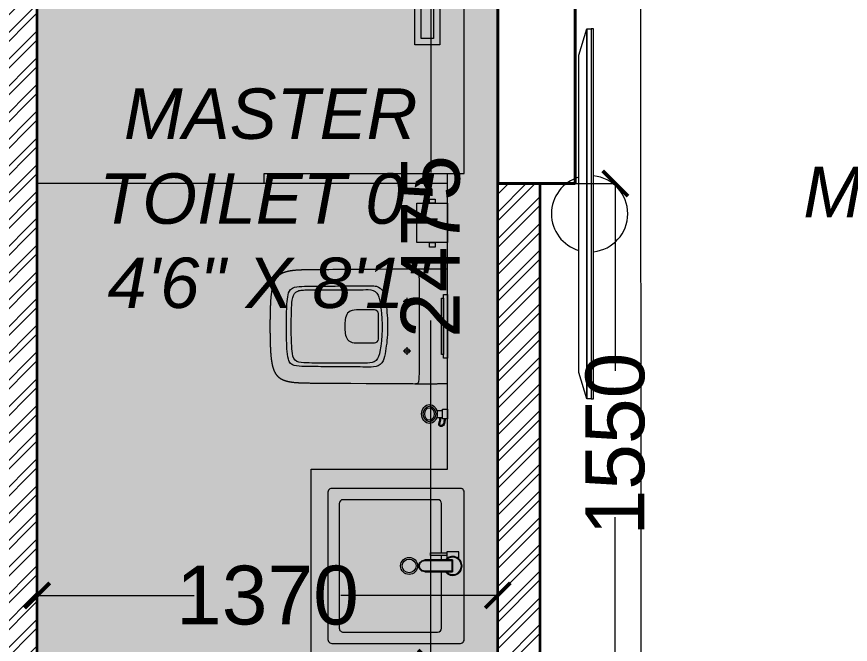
# Model space of a CAD drawing. Header units: millimetres. Extents: x 69529 to 85301, y 41669 to 59279.
# Drawn here: x 80278 to 82758, y 55638 to 57505 of the extents above; entities that cross this region are included whole.
import ezdxf

# ---------------------------------------------------------------- set-up
doc = ezdxf.new("R2010")
doc.units = ezdxf.units.MM
for name, color, linetype, lineweight in [('DA_COLUMN', 40, 'Continuous', 40), ('DA_TEXT IN SQ.FT', 193, 'Continuous', 9), ('DA_WALL', 7, 'Continuous', 35)]:
    doc.layers.add(name, color=color, linetype=linetype, lineweight=lineweight)
for name, color, linetype, lineweight, true_color in [('DA_DIMENSION', 7, 'Continuous', 5, 0x474747), ('DA_FURNITURE', 7, 'Continuous', 5, 0x666666), ('DA_FURNITURE HIDDEN', 7, 'Continuous', 5, 0x666666), ('DA_HATCH', 7, 'Continuous', 5, 0x545454)]:
    doc.layers.add(name, color=color, linetype=linetype, lineweight=lineweight, true_color=true_color)
doc.styles.add('MtXpl_Arial', font='ArialItalic.ttf')
doc.styles.get("Standard").update_dxf_attribs({"font": 'Arial.ttf'})
doc.dimstyles.get("Standard").update_dxf_attribs({"dimtxt": 0.18, "dimasz": 0.18, "dimexe": 0.18, "dimexo": 0.0625, "dimgap": 0.09, "dimtad": 0, "dimtih": 1, "dimtoh": 1, "dimdec": 4, "dimzin": 0, "dimdsep": 46, "dimtxsty": 'Standard', "dimcen": 0.09, "dimadec": 0, "dimazin": 0, "dimtfac": 1, "dimtdec": 4, "dimtofl": 0, "dimtmove": 0, "dimatfit": 3, "dimfxl": 1, "dimtolj": 1, "dimtzin": 0, "dimarcsym": 0})

# ---------------------------------------------------------------- blocks, each defined once
blk = doc.blocks.new('nftujfuk')
at = {"layer": 'DA_FURNITURE', "ltscale": 5, "elevation": 0}
for points in [[(3568.3786, 921.4537), (3568.3704, 921.4537), (3568.3704, 920.0761), (3568.3786, 920.0761)], [(3568.3786, 921.4537), (3568.3949, 921.4537), (3568.3949, 920.0761), (3568.3786, 920.0761)], [(3568.4245, 921.356), (3568.4245, 920.1738), (3568.3949, 920.0761), (3568.3949, 921.4537)]]:
    blk.add_lwpolyline(points, close=True, dxfattribs=at)
at = {"layer": 'DA_FURNITURE'}
for start, end in [(95.9312, 264.0688), (286.0862, 73.9138)]:
    blk.add_arc((3568.3851, 920.7649), 0.1421, start, end, dxfattribs=at)
blk = doc.blocks.new('wc2')
at = {"layer": 'DA_FURNITURE'}
for p, q in [((-0.5973, -0.2609), (-0.6148, -0.2609)), ((-0.5973, -0.2814), (-0.6148, -0.2814))]:
    blk.add_line(p, q, dxfattribs=at)
for points in [[(-0.5384, 0.2388), (-0.5384, 0.3562), (-0.6288, 0.3562), (-0.6288, 0.2388)], [(-0.5758, 0.3562), (-0.5758, 0.3678), (-0.5921, 0.3678), (-0.5921, 0.3562)], [(-0.5758, 0.2257), (-0.5758, 0.2388), (-0.5921, 0.2388), (-0.5921, 0.2257)], [(-0.6288, -0.1808), (-0.6288, 0.0535), (-0.6288, 0.1121), (-0.6288, 0.1414), (-0.6288, 0.1561), (-0.6288, 0.1597), (-0.6288, 0.16), (-0.6288, 0.16), (-0.6288, 0.1601), (-0.6288, 0.1601), (-0.6288, 0.1601), (-0.6288, 0.1601), (-0.6287, 0.1601), (-0.6287, 0.1601), (-0.6285, 0.1601), (-0.6281, 0.1601), (-0.6277, 0.1601), (-0.6273, 0.1601), (-0.6269, 0.1601), (-0.6265, 0.1601), (-0.6261, 0.1601), (-0.6257, 0.1601), (-0.6253, 0.1601), (-0.6248, 0.1601), (-0.6244, 0.1601), (-0.624, 0.1601), (-0.6236, 0.1601), (-0.6231, 0.1601), (-0.6227, 0.1601), (-0.6223, 0.1601), (-0.6218, 0.1601), (-0.6214, 0.16), (-0.6209, 0.16), (-0.6205, 0.16), (-0.62, 0.16), (-0.6196, 0.16), (-0.6191, 0.16), (-0.6186, 0.16), (-0.6182, 0.16), (-0.6177, 0.16), (-0.6172, 0.16), (-0.6168, 0.16), (-0.6163, 0.16), (-0.6158, 0.16), (-0.6148, 0.16), (-0.6138, 0.16), (-0.6128, 0.16), (-0.6118, 0.16), (-0.6108, 0.16), (-0.6098, 0.16), (-0.6088, 0.16), (-0.6077, 0.16), (-0.6067, 0.16), (-0.6056, 0.16), (-0.6046, 0.16), (-0.6035, 0.16), (-0.6024, 0.16), (-0.6013, 0.16), (-0.6003, 0.16), (-0.5992, 0.16), (-0.5981, 0.16), (-0.597, 0.16), (-0.5958, 0.16), (-0.5947, 0.16), (-0.5936, 0.16), (-0.5925, 0.16), (-0.5914, 0.16), (-0.5902, 0.16), (-0.588, 0.16), (-0.5857, 0.16), (-0.5811, 0.16), (-0.5788, 0.16), (-0.5766, 0.16), (-0.5743, 0.16), (-0.572, 0.16), (-0.5709, 0.16), (-0.5698, 0.16), (-0.5687, 0.16), (-0.5675, 0.16), (-0.5664, 0.16), (-0.5653, 0.16), (-0.5642, 0.16), (-0.5631, 0.16), (-0.562, 0.16), (-0.5609, 0.16), (-0.5599, 0.16), (-0.5588, 0.16), (-0.5577, 0.16), (-0.5567, 0.16), (-0.5556, 0.16), (-0.5546, 0.16), (-0.5535, 0.16), (-0.5525, 0.16), (-0.5515, 0.16), (-0.5505, 0.16), (-0.5495, 0.16), (-0.5485, 0.16), (-0.5475, 0.16), (-0.5471, 0.16), (-0.5466, 0.16), (-0.5461, 0.16), (-0.5456, 0.16), (-0.5452, 0.16), (-0.5447, 0.16), (-0.5442, 0.16), (-0.5438, 0.16), (-0.5433, 0.16), (-0.5428, 0.16), (-0.5424, 0.16), (-0.5419, 0.16), (-0.5415, 0.16), (-0.541, 0.16), (-0.5406, 0.16), (-0.5402, 0.16), (-0.5397, 0.1599), (-0.5393, 0.1599), (-0.5389, 0.1599), (-0.5385, 0.1599), (-0.538, 0.1599), (-0.5376, 0.1599), (-0.5372, 0.1599), (-0.5368, 0.1599), (-0.5364, 0.1599), (-0.536, 0.1599), (-0.5356, 0.1599), (-0.5352, 0.1599), (-0.5348, 0.1599), (-0.5344, 0.1599), (-0.5343, 0.1599), (-0.5343, 0.1599), (-0.5343, 0.1599), (-0.5343, 0.1599), (-0.5343, 0.1599), (-0.5343, 0.1599), (-0.5342, 0.1599), (-0.5342, 0.1599), (-0.534, 0.1599), (-0.5333, 0.1599), (-0.5304, 0.1599), (-0.5276, 0.1599), (-0.5219, 0.1598), (-0.519, 0.1598), (-0.5183, 0.1598), (-0.5179, 0.1598), (-0.5178, 0.1598), (-0.5177, 0.1598), (-0.5177, 0.1598), (-0.5177, 0.1598), (-0.5177, 0.1598), (-0.5176, 0.1598), (-0.5176, 0.1598), (-0.5174, 0.1598), (-0.5167, 0.1598), (-0.5052, 0.1597), (-0.4938, 0.1596), (-0.4824, 0.1595), (-0.4709, 0.1594), (-0.4595, 0.1594), (-0.4138, 0.1591), (-0.4023, 0.1591), (-0.3909, 0.159), (-0.3852, 0.1589), (-0.3794, 0.1589), (-0.368, 0.1588), (-0.3451, 0.1587), (-0.3222, 0.1585), (-0.2993, 0.1583), (-0.2878, 0.1583), (-0.2763, 0.1582), (-0.2649, 0.1581), (-0.2534, 0.1581), (-0.252, 0.1581), (-0.2516, 0.1581), (-0.2515, 0.1581), (-0.2514, 0.1581), (-0.2514, 0.1581), (-0.2513, 0.1581), (-0.2513, 0.1581), (-0.251, 0.158), (-0.2495, 0.158), (-0.2467, 0.158), (-0.241, 0.158), (-0.2353, 0.158), (-0.2296, 0.1579), (-0.2267, 0.1579), (-0.2239, 0.1579), (-0.221, 0.1579), (-0.2182, 0.1578), (-0.2153, 0.1578), (-0.2124, 0.1577), (-0.2096, 0.1577), (-0.2067, 0.1576), (-0.2039, 0.1576), (-0.201, 0.1575), (-0.1982, 0.1574), (-0.1968, 0.1573), (-0.1953, 0.1573), (-0.1939, 0.1572), (-0.1925, 0.1572), (-0.1911, 0.1571), (-0.1896, 0.157), (-0.1882, 0.157), (-0.1868, 0.1569), (-0.1854, 0.1568), (-0.185, 0.1568), (-0.185, 0.1568), (-0.185, 0.1568), (-0.185, 0.1568), (-0.1849, 0.1568), (-0.1849, 0.1568), (-0.1848, 0.1568), (-0.1845, 0.1568), (-0.1831, 0.1567), (-0.1817, 0.1566), (-0.1804, 0.1565), (-0.179, 0.1564), (-0.1777, 0.1563), (-0.1763, 0.1562), (-0.1749, 0.1561), (-0.1736, 0.156), (-0.1722, 0.1558), (-0.1708, 0.1557), (-0.1695, 0.1555), (-0.1681, 0.1554), (-0.1668, 0.1552), (-0.1661, 0.1551), (-0.1654, 0.155), (-0.1647, 0.1549), (-0.164, 0.1548), (-0.1634, 0.1547), (-0.1627, 0.1546), (-0.162, 0.1545), (-0.1613, 0.1544), (-0.1607, 0.1542), (-0.16, 0.1541), (-0.1593, 0.154), (-0.1586, 0.1539), (-0.158, 0.1538), (-0.1573, 0.1536), (-0.1566, 0.1535), (-0.156, 0.1533), (-0.1553, 0.1532), (-0.1546, 0.1531), (-0.154, 0.1529), (-0.1536, 0.1528), (-0.1535, 0.1528), (-0.1534, 0.1528), (-0.1534, 0.1528), (-0.1533, 0.1528), (-0.1527, 0.1526), (-0.1521, 0.1525), (-0.1515, 0.1523), (-0.1509, 0.1522), (-0.1503, 0.152), (-0.1497, 0.1519), (-0.1491, 0.1517), (-0.1486, 0.1515), (-0.148, 0.1513), (-0.1474, 0.1512), (-0.1468, 0.151), (-0.1462, 0.1508), (-0.1456, 0.1506), (-0.1451, 0.1504), (-0.1445, 0.1502), (-0.1439, 0.15), (-0.1433, 0.1498), (-0.1427, 0.1496), (-0.1422, 0.1494), (-0.1416, 0.1491), (-0.141, 0.1489), (-0.1405, 0.1487), (-0.1399, 0.1484), (-0.1393, 0.1482), (-0.1388, 0.1479), (-0.1382, 0.1477), (-0.1377, 0.1474), (-0.1371, 0.1471), (-0.1366, 0.1469), (-0.136, 0.1466), (-0.1355, 0.1463), (-0.135, 0.146), (-0.1344, 0.1457), (-0.1339, 0.1454), (-0.1334, 0.1451), (-0.1329, 0.1448), (-0.1323, 0.1444), (-0.1318, 0.1441), (-0.1313, 0.1438), (-0.1308, 0.1434), (-0.1303, 0.1431), (-0.1298, 0.1427), (-0.1293, 0.1424), (-0.1288, 0.142), (-0.1283, 0.1416), (-0.1279, 0.1412), (-0.1277, 0.1411), (-0.1277, 0.1411), (-0.1277, 0.1411), (-0.1277, 0.1411), (-0.1277, 0.1411), (-0.1277, 0.1411), (-0.1275, 0.141), (-0.127, 0.1406), (-0.1266, 0.1401), (-0.1261, 0.1397), (-0.1256, 0.1393), (-0.1252, 0.1388), (-0.1247, 0.1384), (-0.1242, 0.138), (-0.1238, 0.1375), (-0.1234, 0.137), (-0.1229, 0.1366), (-0.1225, 0.1361), (-0.1221, 0.1356), (-0.1217, 0.1352), (-0.1213, 0.1347), (-0.1209, 0.1342), (-0.1205, 0.1337), (-0.1201, 0.1332), (-0.1198, 0.1327), (-0.1194, 0.1322), (-0.1191, 0.1317), (-0.1187, 0.1312), (-0.1184, 0.1307), (-0.118, 0.1301), (-0.1177, 0.1296), (-0.1173, 0.1291), (-0.117, 0.1285), (-0.1167, 0.128), (-0.1164, 0.1275), (-0.1161, 0.1269), (-0.1158, 0.1264), (-0.1155, 0.1258), (-0.1152, 0.1253), (-0.1149, 0.1247), (-0.1146, 0.1241), (-0.1144, 0.1236), (-0.1141, 0.123), (-0.1138, 0.1224), (-0.1136, 0.1219), (-0.1133, 0.1213), (-0.1131, 0.1207), (-0.1128, 0.1201), (-0.1126, 0.1195), (-0.1124, 0.119), (-0.1121, 0.1184), (-0.1119, 0.1178), (-0.1117, 0.1172), (-0.1115, 0.1166), (-0.1113, 0.116), (-0.1111, 0.1154), (-0.1109, 0.1148), (-0.1107, 0.1142), (-0.1105, 0.1136), (-0.1103, 0.113), (-0.1101, 0.1124), (-0.1099, 0.1117), (-0.1098, 0.1111), (-0.1096, 0.1105), (-0.1094, 0.1099), (-0.1092, 0.1093), (-0.1091, 0.1087), (-0.1089, 0.1081), (-0.1088, 0.1074), (-0.1086, 0.1068), (-0.1085, 0.1062), (-0.1083, 0.1056), (-0.1082, 0.105), (-0.108, 0.1043), (-0.1079, 0.1037), (-0.1078, 0.1031), (-0.1076, 0.1025), (-0.1075, 0.1018), (-0.1073, 0.1006), (-0.107, 0.0993), (-0.1068, 0.0981), (-0.1066, 0.0968), (-0.1064, 0.0956), (-0.1062, 0.0944), (-0.106, 0.0931), (-0.1058, 0.0919), (-0.1056, 0.0907), (-0.1054, 0.0894), (-0.1053, 0.0888), (-0.1053, 0.0885), (-0.1053, 0.0884), (-0.1053, 0.0883), (-0.1053, 0.0883), (-0.1053, 0.0882), (-0.1051, 0.0868), (-0.1049, 0.0854), (-0.1047, 0.084), (-0.1045, 0.0827), (-0.1044, 0.0813), (-0.1042, 0.0799), (-0.1041, 0.0785), (-0.1039, 0.0771), (-0.1038, 0.0757), (-0.1037, 0.0743), (-0.1036, 0.0729), (-0.1034, 0.0715), (-0.1033, 0.0701), (-0.1032, 0.0687), (-0.1031, 0.0674), (-0.103, 0.066), (-0.1029, 0.0646), (-0.1028, 0.0632), (-0.1028, 0.0618), (-0.1027, 0.0604), (-0.1026, 0.059), (-0.1025, 0.0576), (-0.1025, 0.0562), (-0.1024, 0.0548), (-0.1023, 0.0534), (-0.1023, 0.052), (-0.1022, 0.0506), (-0.1021, 0.0478), (-0.102, 0.045), (-0.102, 0.0422), (-0.1019, 0.0394), (-0.1018, 0.0366), (-0.1017, 0.0338), (-0.1017, 0.031), (-0.1016, 0.0254), (-0.1015, 0.024), (-0.1015, 0.0234), (-0.1015, 0.0226), (-0.1014, 0.0198), (-0.1014, 0.0169), (-0.1013, 0.0141), (-0.1013, 0.0112), (-0.1012, 0.0084), (-0.1012, 0.0055), (-0.1012, 0.0026), (-0.1012, -0.0002), (-0.1011, -0.0031), (-0.1011, -0.0059), (-0.1011, -0.0088), (-0.1011, -0.0116), (-0.1011, -0.0145), (-0.1011, -0.0174), (-0.1012, -0.0202), (-0.1012, -0.0231), (-0.1012, -0.0259), (-0.1012, -0.0288), (-0.1013, -0.0317), (-0.1013, -0.0345), (-0.1014, -0.0374), (-0.1014, -0.0402), (-0.1015, -0.0431), (-0.1016, -0.0487), (-0.1017, -0.0543), (-0.1018, -0.057), (-0.1019, -0.0598), (-0.1019, -0.0626), (-0.102, -0.0654), (-0.1021, -0.0682), (-0.1022, -0.071), (-0.1023, -0.0724), (-0.1023, -0.0738), (-0.1024, -0.0752), (-0.1024, -0.0766), (-0.1025, -0.078), (-0.1026, -0.0794), (-0.1026, -0.0808), (-0.1027, -0.0822), (-0.1028, -0.0836), (-0.1029, -0.085), (-0.103, -0.0864), (-0.1031, -0.0878), (-0.1032, -0.0892), (-0.1033, -0.0906), (-0.1034, -0.092), (-0.1035, -0.0934), (-0.1036, -0.0948), (-0.1038, -0.0962), (-0.1039, -0.0976), (-0.104, -0.0989), (-0.1042, -0.1003), (-0.1043, -0.1017), (-0.1045, -0.1031), (-0.1046, -0.1045), (-0.1048, -0.1059), (-0.105, -0.1073), (-0.1051, -0.108), (-0.1051, -0.108), (-0.1051, -0.108), (-0.1051, -0.1081), (-0.1051, -0.1083), (-0.1052, -0.1086), (-0.1053, -0.1098), (-0.1055, -0.111), (-0.1057, -0.1123), (-0.1059, -0.1135), (-0.1061, -0.1148), (-0.1063, -0.116), (-0.1065, -0.1173), (-0.1067, -0.1185), (-0.1069, -0.1198), (-0.1071, -0.121), (-0.1074, -0.1223), (-0.1075, -0.1229), (-0.1076, -0.1235), (-0.1078, -0.1242), (-0.1079, -0.1248), (-0.108, -0.1254), (-0.1082, -0.126), (-0.1083, -0.1267), (-0.1085, -0.1273), (-0.1086, -0.1279), (-0.1088, -0.1285), (-0.1089, -0.1292), (-0.1091, -0.1298), (-0.1092, -0.1304), (-0.1094, -0.131), (-0.1096, -0.1316), (-0.1098, -0.1323), (-0.1099, -0.1329), (-0.1101, -0.1335), (-0.1103, -0.1341), (-0.1105, -0.1347), (-0.1107, -0.1353), (-0.1109, -0.1359), (-0.1111, -0.1365), (-0.1113, -0.1371), (-0.1115, -0.1377), (-0.1117, -0.1383), (-0.112, -0.1389), (-0.1122, -0.1395), (-0.1124, -0.1401), (-0.1126, -0.1407), (-0.1129, -0.1413), (-0.1131, -0.1419), (-0.1134, -0.1425), (-0.1136, -0.143), (-0.1139, -0.1436), (-0.1142, -0.1442), (-0.1144, -0.1448), (-0.1147, -0.1453), (-0.115, -0.1459), (-0.1153, -0.1464), (-0.1156, -0.147), (-0.1159, -0.1476), (-0.1162, -0.1481), (-0.1165, -0.1487), (-0.1168, -0.1492), (-0.1171, -0.1497), (-0.1174, -0.1503), (-0.1178, -0.1508), (-0.1181, -0.1513), (-0.1185, -0.1519), (-0.1188, -0.1524), (-0.1192, -0.1529), (-0.1195, -0.1534), (-0.1199, -0.1539), (-0.1203, -0.1544), (-0.1207, -0.1549), (-0.1211, -0.1554), (-0.1215, -0.1559), (-0.1219, -0.1564), (-0.1223, -0.1568), (-0.1227, -0.1573), (-0.1231, -0.1578), (-0.1235, -0.1582), (-0.124, -0.1587), (-0.1244, -0.1591), (-0.1249, -0.1596), (-0.1253, -0.16), (-0.1258, -0.1605), (-0.1263, -0.1609), (-0.1268, -0.1613), (-0.1268, -0.1614), (-0.1269, -0.1614), (-0.1269, -0.1614), (-0.1269, -0.1615), (-0.1271, -0.1616), (-0.1273, -0.1618), (-0.1278, -0.1622), (-0.1282, -0.1625), (-0.1287, -0.1629), (-0.1292, -0.1633), (-0.1297, -0.1636), (-0.1302, -0.164), (-0.1307, -0.1644), (-0.1312, -0.1647), (-0.1317, -0.165), (-0.1322, -0.1654), (-0.1327, -0.1657), (-0.1333, -0.166), (-0.1338, -0.1663), (-0.1343, -0.1666), (-0.1348, -0.1669), (-0.1354, -0.1672), (-0.1359, -0.1675), (-0.1364, -0.1678), (-0.137, -0.1681), (-0.1375, -0.1683), (-0.1381, -0.1686), (-0.1386, -0.1688), (-0.1392, -0.1691), (-0.1397, -0.1693), (-0.1403, -0.1696), (-0.1409, -0.1698), (-0.1414, -0.17), (-0.142, -0.1703), (-0.1425, -0.1705), (-0.1431, -0.1707), (-0.1437, -0.1709), (-0.1443, -0.1711), (-0.1448, -0.1713), (-0.1454, -0.1715), (-0.146, -0.1717), (-0.1466, -0.1719), (-0.1472, -0.1721), (-0.1477, -0.1723), (-0.1483, -0.1724), (-0.1489, -0.1726), (-0.1495, -0.1728), (-0.1501, -0.1729), (-0.1507, -0.1731), (-0.1513, -0.1732), (-0.1519, -0.1734), (-0.1521, -0.1735), (-0.1522, -0.1735), (-0.1523, -0.1735), (-0.1525, -0.1735), (-0.1531, -0.1737), (-0.1538, -0.1739), (-0.1545, -0.174), (-0.1551, -0.1742), (-0.1558, -0.1743), (-0.1565, -0.1744), (-0.1571, -0.1746), (-0.1578, -0.1747), (-0.1585, -0.1748), (-0.1591, -0.175), (-0.1598, -0.1751), (-0.1605, -0.1752), (-0.1612, -0.1753), (-0.1618, -0.1754), (-0.1625, -0.1756), (-0.1632, -0.1757), (-0.1638, -0.1758), (-0.1645, -0.1759), (-0.1652, -0.176), (-0.1659, -0.1761), (-0.1665, -0.1761), (-0.1672, -0.1762), (-0.1686, -0.1764), (-0.1699, -0.1766), (-0.1713, -0.1767), (-0.1727, -0.1769), (-0.174, -0.177), (-0.1754, -0.1771), (-0.1767, -0.1772), (-0.1781, -0.1773), (-0.1795, -0.1774), (-0.1808, -0.1775), (-0.1822, -0.1776), (-0.1835, -0.1777), (-0.1836, -0.1777), (-0.1836, -0.1777), (-0.1836, -0.1777), (-0.1836, -0.1777), (-0.1837, -0.1777), (-0.1837, -0.1777), (-0.1841, -0.1777), (-0.1848, -0.1778), (-0.1862, -0.1779), (-0.1877, -0.1779), (-0.1891, -0.178), (-0.1905, -0.1781), (-0.1919, -0.1781), (-0.1934, -0.1782), (-0.1948, -0.1783), (-0.1962, -0.1783), (-0.1976, -0.1784), (-0.1991, -0.1784), (-0.2005, -0.1785), (-0.2033, -0.1785), (-0.2062, -0.1786), (-0.209, -0.1787), (-0.2119, -0.1787), (-0.2148, -0.1788), (-0.2176, -0.1788), (-0.2205, -0.1789), (-0.2233, -0.1789), (-0.2262, -0.1789), (-0.229, -0.1789), (-0.2319, -0.179), (-0.2376, -0.179), (-0.2433, -0.179), (-0.249, -0.179), (-0.2504, -0.179), (-0.2518, -0.179), (-0.2547, -0.1791), (-0.2604, -0.1791), (-0.2719, -0.1792), (-0.2833, -0.1792), (-0.3062, -0.1794), (-0.312, -0.1795), (-0.3148, -0.1795), (-0.3163, -0.1795), (-0.3166, -0.1795), (-0.3166, -0.1795), (-0.3166, -0.1795), (-0.3167, -0.1795), (-0.3168, -0.1795), (-0.3169, -0.1795), (-0.3173, -0.1795), (-0.3187, -0.1795), (-0.3416, -0.1797), (-0.3875, -0.18), (-0.4104, -0.1801), (-0.4333, -0.1802), (-0.4448, -0.1803), (-0.4476, -0.1803), (-0.4491, -0.1803), (-0.4498, -0.1803), (-0.45, -0.1804), (-0.45, -0.1804), (-0.45, -0.1804), (-0.45, -0.1804), (-0.45, -0.1804), (-0.4501, -0.1804), (-0.4502, -0.1804), (-0.4531, -0.1804), (-0.4645, -0.1804), (-0.4873, -0.1806), (-0.4987, -0.1806), (-0.5044, -0.1807), (-0.5102, -0.1807), (-0.5159, -0.1807), (-0.5162, -0.1807), (-0.5163, -0.1807), (-0.5164, -0.1807), (-0.5164, -0.1807), (-0.5164, -0.1807), (-0.5164, -0.1807), (-0.5164, -0.1807), (-0.5164, -0.1807), (-0.5166, -0.1807), (-0.517, -0.1807), (-0.5177, -0.1807), (-0.5205, -0.1808), (-0.5262, -0.1808), (-0.5319, -0.1809), (-0.5326, -0.1809), (-0.5328, -0.1809), (-0.5329, -0.1809), (-0.533, -0.1809), (-0.533, -0.1809), (-0.533, -0.1809), (-0.533, -0.1809), (-0.533, -0.1809), (-0.5331, -0.1809), (-0.5333, -0.1809), (-0.5337, -0.1809), (-0.5341, -0.1809), (-0.5341, -0.1809), (-0.5342, -0.1809), (-0.5342, -0.1809), (-0.5342, -0.1809), (-0.5342, -0.1809), (-0.5342, -0.1809), (-0.5342, -0.1809), (-0.5342, -0.1809), (-0.5342, -0.1809), (-0.5346, -0.1809), (-0.535, -0.1809), (-0.5354, -0.1809), (-0.5358, -0.1809), (-0.5362, -0.181), (-0.5366, -0.181), (-0.537, -0.181), (-0.5374, -0.181), (-0.5378, -0.181), (-0.5382, -0.181), (-0.5387, -0.181), (-0.5391, -0.181), (-0.5395, -0.181), (-0.54, -0.181), (-0.5404, -0.181), (-0.5408, -0.181), (-0.5413, -0.181), (-0.5417, -0.181), (-0.5422, -0.181), (-0.5426, -0.181), (-0.5431, -0.181), (-0.5435, -0.181), (-0.544, -0.181), (-0.5445, -0.181), (-0.5449, -0.181), (-0.5454, -0.181), (-0.5459, -0.181), (-0.5464, -0.181), (-0.5468, -0.181), (-0.5473, -0.181), (-0.5483, -0.181), (-0.5493, -0.181), (-0.5503, -0.181), (-0.5513, -0.181), (-0.5523, -0.181), (-0.5533, -0.181), (-0.5544, -0.181), (-0.5554, -0.181), (-0.5565, -0.181), (-0.5575, -0.181), (-0.5586, -0.181), (-0.5597, -0.181), (-0.5607, -0.181), (-0.5618, -0.181), (-0.5629, -0.181), (-0.564, -0.1809), (-0.5651, -0.1809), (-0.5662, -0.1809), (-0.5673, -0.1809), (-0.5685, -0.1809), (-0.5696, -0.1809), (-0.5707, -0.1809), (-0.5718, -0.1809), (-0.573, -0.1809), (-0.5752, -0.1809), (-0.5775, -0.1809), (-0.5798, -0.1809), (-0.5844, -0.1809), (-0.5867, -0.1809), (-0.5889, -0.1809), (-0.5912, -0.1809), (-0.5923, -0.1809), (-0.5935, -0.1809), (-0.5946, -0.1809), (-0.5957, -0.1809), (-0.5968, -0.1809), (-0.5979, -0.1809), (-0.599, -0.1809), (-0.6001, -0.1808), (-0.6012, -0.1808), (-0.6023, -0.1808), (-0.6034, -0.1808), (-0.6045, -0.1808), (-0.6055, -0.1808), (-0.6066, -0.1808), (-0.6076, -0.1808), (-0.6087, -0.1808), (-0.6097, -0.1808), (-0.6107, -0.1808), (-0.6117, -0.1808), (-0.6127, -0.1808), (-0.6137, -0.1808), (-0.6147, -0.1808), (-0.6157, -0.1808), (-0.6162, -0.1808), (-0.6167, -0.1808), (-0.6171, -0.1808), (-0.6176, -0.1808), (-0.6181, -0.1808), (-0.6185, -0.1808), (-0.619, -0.1808), (-0.6195, -0.1808), (-0.6199, -0.1808), (-0.6204, -0.1808), (-0.6208, -0.1808), (-0.6213, -0.1808), (-0.6217, -0.1808), (-0.6222, -0.1808), (-0.6226, -0.1808), (-0.6231, -0.1808), (-0.6235, -0.1808), (-0.6239, -0.1808), (-0.6243, -0.1808), (-0.6248, -0.1808), (-0.6252, -0.1808), (-0.6256, -0.1808), (-0.626, -0.1808), (-0.6264, -0.1808), (-0.6268, -0.1808), (-0.6272, -0.1808), (-0.6276, -0.1808), (-0.628, -0.1808), (-0.6284, -0.1808), (-0.6288, -0.1808)], [(-0.6174, -0.1051), (-0.6174, 0.0844), (-0.6288, 0.0844), (-0.6288, -0.1051)], [(-0.6117, -0.0938), (-0.6117, 0.073), (-0.6174, 0.073), (-0.6174, -0.0938)], [(-0.6288, -0.2851), (-0.6148, -0.2851), (-0.6148, -0.2572), (-0.6288, -0.2572)]]:
    blk.add_lwpolyline(points, close=True, dxfattribs=at)
for points in [[(-0.5085, 0.0746), (-0.5085, 0.0519)], [(-0.5198, 0.0632), (-0.4971, 0.0632)], [(-0.5085, -0.0724), (-0.5085, -0.0951)], [(-0.5198, -0.0837), (-0.4971, -0.0837)]]:
    blk.add_lwpolyline(points, dxfattribs=at)
at = {"layer": 'DA_FURNITURE', "extrusion": (0, 0, -1)}
for major_axis, ratio in [((0, 0.028), 0.833333), ((0, 0.0233), 0.8), ((0, 0.0186), 0.75)]:
    blk.add_ellipse((-0.5756, -0.2711), major_axis=major_axis, ratio=ratio, start_param=3.141593, end_param=9.424778, dxfattribs=at)
at = {"layer": 'DA_FURNITURE'}
for points, knots in [([(-0.5343, 0.1599), (-0.5361, 0.1599), (-0.5383, 0.1602), (-0.54, 0.1593), (-0.5421, 0.1583), (-0.5425, 0.1555), (-0.5429, 0.1534), (-0.545, 0.143), (-0.5444, 0.1321), (-0.5445, 0.1215), (-0.5447, 0.0993), (-0.5446, 0.077), (-0.5447, 0.0547), (-0.5447, 0.033), (-0.5447, 0.0112), (-0.5448, -0.0105), (-0.5447, -0.0549), (-0.545, -0.0994), (-0.5445, -0.1439), (-0.5444, -0.1544), (-0.5449, -0.1652), (-0.5427, -0.1755), (-0.5422, -0.1775), (-0.5417, -0.1797), (-0.5396, -0.1805), (-0.538, -0.1811), (-0.536, -0.181), (-0.5342, -0.1809)], [0, 0, 0, 0, 1, 1, 1, 2, 2, 2, 3, 3, 3, 4, 4, 4, 5, 5, 5, 6, 6, 6, 7, 7, 7, 8, 8, 8, 9, 9, 9, 9]), ([(-0.1501, -0.0105), (-0.1502, -0.0326), (-0.1503, -0.0549), (-0.1517, -0.077), (-0.1523, -0.0873), (-0.153, -0.0982), (-0.156, -0.1082), (-0.1573, -0.1125), (-0.1593, -0.1171), (-0.1625, -0.1204), (-0.1653, -0.1234), (-0.1692, -0.1253), (-0.1731, -0.1265), (-0.1828, -0.1294), (-0.1933, -0.1295), (-0.2033, -0.1298), (-0.2143, -0.1301), (-0.2252, -0.1302), (-0.2362, -0.1302), (-0.2584, -0.1304), (-0.2806, -0.1305), (-0.3029, -0.1307), (-0.325, -0.1308), (-0.3472, -0.131), (-0.3693, -0.1312), (-0.3804, -0.1313), (-0.3914, -0.1315), (-0.4025, -0.1314), (-0.4119, -0.1314), (-0.4218, -0.1303), (-0.4294, -0.1243), (-0.4367, -0.1183), (-0.4399, -0.1092), (-0.442, -0.1003), (-0.4444, -0.0898), (-0.4459, -0.0792), (-0.4473, -0.0685), (-0.4502, -0.0467), (-0.4513, -0.0246), (-0.4509, -0.0025), (-0.4505, 0.0195), (-0.4485, 0.0414), (-0.445, 0.0632), (-0.4433, 0.0732), (-0.4419, 0.0839), (-0.4374, 0.093), (-0.4333, 0.1011), (-0.4264, 0.1067), (-0.4177, 0.1089), (-0.4128, 0.1102), (-0.4076, 0.1104), (-0.4026, 0.1104), (-0.3972, 0.1104), (-0.3918, 0.1104), (-0.3864, 0.1103), (-0.3753, 0.1102), (-0.3642, 0.1102), (-0.353, 0.1101), (-0.3309, 0.1099), (-0.3087, 0.1097), (-0.2866, 0.1096), (-0.2646, 0.1094), (-0.2426, 0.1094), (-0.2205, 0.1092), (-0.2096, 0.109), (-0.1987, 0.1089), (-0.1878, 0.1079), (-0.1789, 0.1071), (-0.1692, 0.106), (-0.1626, 0.0993), (-0.1568, 0.0936), (-0.1551, 0.0852), (-0.1539, 0.0775), (-0.1524, 0.068), (-0.1518, 0.0584), (-0.1513, 0.0488), (-0.1504, 0.029), (-0.1502, 0.0093), (-0.1501, -0.0105)], [0, 0, 0, 0, 1, 1, 1, 2, 2, 2, 3, 3, 3, 4, 4, 4, 5, 5, 5, 6, 6, 6, 7, 7, 7, 8, 8, 8, 9, 9, 9, 10, 10, 10, 11, 11, 11, 12, 12, 12, 13, 13, 13, 14, 14, 14, 15, 15, 15, 16, 16, 16, 17, 17, 17, 18, 18, 18, 19, 19, 19, 20, 20, 20, 21, 21, 21, 22, 22, 22, 23, 23, 23, 24, 24, 24, 25, 25, 25, 26, 26, 26, 26]), ([(-0.1645, -0.0105), (-0.1646, -0.0326), (-0.1646, -0.0548), (-0.1663, -0.0768), (-0.1671, -0.0864), (-0.1678, -0.0969), (-0.1723, -0.1056), (-0.1767, -0.114), (-0.1851, -0.117), (-0.1939, -0.118), (-0.2044, -0.1193), (-0.2151, -0.1193), (-0.2256, -0.1194), (-0.2366, -0.1195), (-0.2476, -0.1194), (-0.2586, -0.1195), (-0.2807, -0.1195), (-0.3028, -0.1196), (-0.3249, -0.1196), (-0.3359, -0.1196), (-0.347, -0.1197), (-0.358, -0.1197), (-0.369, -0.1197), (-0.3799, -0.1199), (-0.3909, -0.1197), (-0.4001, -0.1195), (-0.41, -0.1187), (-0.4169, -0.1119), (-0.424, -0.1049), (-0.4262, -0.0948), (-0.428, -0.0855), (-0.4361, -0.0428), (-0.437, 0.0019), (-0.4311, 0.045), (-0.4297, 0.0554), (-0.4284, 0.0663), (-0.4252, 0.0764), (-0.4224, 0.0852), (-0.4172, 0.0929), (-0.4083, 0.0962), (-0.399, 0.0997), (-0.3884, 0.0988), (-0.3787, 0.0987), (-0.3677, 0.0987), (-0.3566, 0.0987), (-0.3456, 0.0987), (-0.3235, 0.0986), (-0.3014, 0.0986), (-0.2793, 0.0985), (-0.2572, 0.0985), (-0.2352, 0.0988), (-0.2132, 0.0982), (-0.2079, 0.0981), (-0.2026, 0.0978), (-0.1973, 0.0974), (-0.1928, 0.097), (-0.1882, 0.0965), (-0.1839, 0.0948), (-0.1753, 0.0916), (-0.1711, 0.0841), (-0.1691, 0.0756), (-0.1666, 0.0654), (-0.1659, 0.0549), (-0.1655, 0.0444), (-0.1651, 0.0335), (-0.1649, 0.0225), (-0.1647, 0.0116), (-0.1646, 0.0042), (-0.1645, -0.0031), (-0.1645, -0.0105)], [0, 0, 0, 0, 1, 1, 1, 2, 2, 2, 3, 3, 3, 4, 4, 4, 5, 5, 5, 6, 6, 6, 7, 7, 7, 8, 8, 8, 9, 9, 9, 10, 10, 10, 11, 11, 11, 12, 12, 12, 13, 13, 13, 14, 14, 14, 15, 15, 15, 16, 16, 16, 17, 17, 17, 18, 18, 18, 19, 19, 19, 20, 20, 20, 21, 21, 21, 22, 22, 22, 23, 23, 23, 23]), ([(-0.5085, 0.0703), (-0.5045, 0.0703), (-0.5013, 0.0672), (-0.5013, 0.0632), (-0.5013, 0.0593), (-0.5045, 0.0561), (-0.5085, 0.0561), (-0.5124, 0.0561), (-0.5156, 0.0593), (-0.5156, 0.0632), (-0.5156, 0.0672), (-0.5124, 0.0703), (-0.5085, 0.0703)], [0, 0, 0, 0, 1, 1, 1, 2, 2, 2, 3, 3, 3, 4, 4, 4, 4]), ([(-0.4119, -0.0595), (-0.4, -0.0596), (-0.3763, -0.0596), (-0.3644, -0.0595), (-0.3562, -0.0595), (-0.3474, -0.0596), (-0.3399, -0.0559), (-0.3273, -0.0495), (-0.3251, -0.0343), (-0.3243, -0.0217), (-0.3238, -0.016), (-0.3238, -0.005), (-0.3243, 0.0007), (-0.3251, 0.0134), (-0.3273, 0.0285), (-0.3399, 0.0349), (-0.3474, 0.0386), (-0.3562, 0.0385), (-0.3644, 0.0385), (-0.3644, 0.0385), (-0.3644, 0.0385), (-0.3644, 0.0385), (-0.3763, 0.0386), (-0.4, 0.0386), (-0.4119, 0.0385), (-0.4182, 0.0385), (-0.4236, 0.0333), (-0.4238, 0.027), (-0.4238, 0.027), (-0.4238, 0.027), (-0.4238, 0.027), (-0.4239, 0.0176), (-0.4241, -0.0011), (-0.4241, -0.0105), (-0.4241, -0.0199), (-0.4239, -0.0386), (-0.4238, -0.048), (-0.4236, -0.0543), (-0.4182, -0.0595), (-0.4119, -0.0595)], [0, 0, 0, 0, 1, 1, 1, 2, 2, 2, 3, 3, 3, 4, 4, 4, 5, 5, 5, 6, 6, 6, 7, 7, 7, 8, 8, 8, 9, 9, 9, 10, 10, 10, 11, 11, 11, 12, 12, 12, 13, 13, 13, 13]), ([(-0.5086, -0.0766), (-0.5046, -0.0766), (-0.5014, -0.0798), (-0.5014, -0.0837), (-0.5014, -0.0876), (-0.5046, -0.0908), (-0.5086, -0.0908), (-0.5125, -0.0908), (-0.5157, -0.0876), (-0.5157, -0.0837), (-0.5157, -0.0798), (-0.5125, -0.0766), (-0.5086, -0.0766)], [0, 0, 0, 0, 1, 1, 1, 2, 2, 2, 3, 3, 3, 4, 4, 4, 4]), ([(-0.6229, -0.2851), (-0.6227, -0.2865), (-0.6225, -0.2879), (-0.6219, -0.2913), (-0.6216, -0.2932), (-0.6206, -0.2978), (-0.6199, -0.3005), (-0.6178, -0.3045), (-0.6164, -0.3062), (-0.6133, -0.3078), (-0.6119, -0.3081), (-0.6094, -0.3082), (-0.608, -0.3081), (-0.6058, -0.3071), (-0.6049, -0.3064), (-0.6038, -0.3047), (-0.6035, -0.3037), (-0.6033, -0.302), (-0.6034, -0.3012), (-0.6037, -0.2987), (-0.6042, -0.2969), (-0.6052, -0.2933), (-0.6058, -0.2915), (-0.6068, -0.2874), (-0.6065, -0.2862), (-0.6058, -0.2844), (-0.6055, -0.2837), (-0.6033, -0.2814)], [0, 0, 0, 0, 0.111111, 0.111111, 0.222223, 0.222223, 0.376143, 0.376143, 0.530063, 0.530063, 0.640731, 0.640731, 0.73292, 0.73292, 0.792217, 0.792217, 0.840307, 0.840307, 0.888397, 0.888397, 0.996309, 0.996309, 1.104221, 1.104221, 1.307624, 1.307624, 1.422628, 1.422628, 1.422628, 1.422628]), ([(-0.62, -0.2851), (-0.6194, -0.2878), (-0.6177, -0.3017), (-0.6123, -0.3058), (-0.6037, -0.3045), (-0.6113, -0.2879), (-0.6088, -0.2835), (-0.6075, -0.2814)], [0, 0, 0, 0, 0.330819, 0.619422, 0.81589, 1.132999, 1.422628, 1.422628, 1.422628, 1.422628])]:
    blk.add_open_spline(points, degree=3, knots=knots, dxfattribs=at)
blk = doc.blocks.new('A$C7B5F7F67-flat-2-flat-1-flat-2')
at = {"layer": 'DA_FURNITURE', "ltscale": 8}
for p, q in [((0.0675, -0.045), (0.0675, -0.2128)), ((0.36, -0.0338), (0.0788, -0.0338)), ((0.3713, -0.4163), (0.3713, -0.045)), ((0.0675, -0.2484), (0.0675, -0.2614)), ((0.0675, -0.2696), (0.0675, -0.4163)), ((0.0788, -0.4275), (0.36, -0.4275))]:
    blk.add_line(p, q, dxfattribs=at)
at = {"layer": 'DA_FURNITURE'}
for points in [[(0.0113, -0.4613), (0.3938, -0.4613), (0.3967, -0.4609), (0.3994, -0.4597), (0.4017, -0.458), (0.4035, -0.4556), (0.4046, -0.4529), (0.405, -0.45), (0.405, -0.0113), (0.4046, -0.0083), (0.4035, -0.0056), (0.4017, -0.0033), (0.3994, -0.0015), (0.3967, -0.0004), (0.3938, 0), (0.0113, 0), (0.0083, -0.0004), (0.0056, -0.0015), (0.0033, -0.0033), (0.0015, -0.0056), (0.0004, -0.0083), (0, -0.0113), (0, -0.45), (0.0004, -0.4529), (0.0015, -0.4556), (0.0033, -0.458), (0.0056, -0.4597), (0.0083, -0.4609)], [(0.1171, -0.2484), (0.0342, -0.2484), (0.0342, -0.2128), (0.1171, -0.2128), (0.126, -0.2152), (0.1325, -0.2217), (0.1349, -0.2306), (0.1325, -0.2395), (0.126, -0.246)], [(0.1171, -0.2463), (0.0363, -0.2463), (0.0363, -0.215), (0.1171, -0.215), (0.1249, -0.2171), (0.1307, -0.2228), (0.1327, -0.2306), (0.1307, -0.2384), (0.1249, -0.2442)], [(0.052, -0.2696), (0.052, -0.2614), (0.0997, -0.2614), (0.0997, -0.2696)]]:
    blk.add_lwpolyline(points, close=True, dxfattribs=at)
for points in [[(0.1171, -0.2128), (0.0342, -0.2128), (0.0342, -0.2484), (0.1171, -0.2484)], [(0.0163, -0.2523), (0.0163, -0.2523), (0.0163, -0.2724), (0.052, -0.2724), (0.052, -0.2524)]]:
    blk.add_lwpolyline(points, dxfattribs=at)
at = {"layer": 'DA_FURNITURE', "ltscale": 8}
for radius in [0.0253, 0.0205]:
    blk.add_circle((0.1637, -0.2304), radius, dxfattribs=at)
for centre, radius, start, end in [((0.0788, -0.045), 0.0113, 90, 180), ((0.36, -0.045), 0.0113, 360, 90), ((0.0342, -0.2306), 0.0281, 39.2551, 320.7449), ((0.0342, -0.2306), 0.026, 43.2723, 316.7277), ((0.0788, -0.4163), 0.0113, 180, 270), ((0.36, -0.4163), 0.0113, 270, 360)]:
    blk.add_arc(centre, radius, start, end, dxfattribs=at)
blk = doc.blocks.new('tap')
at = {"layer": 'DA_FURNITURE'}
for p, q in [((-0.1835, -0.2062), (-0.1835, -0.1402)), ((-0.1835, -0.2062), (-0.1835, -0.1402)), ((-0.1775, -0.1944), (-0.1775, -0.1519)), ((-0.1775, -0.1944), (-0.1775, -0.1519)), ((-0.1655, -0.1616), (-0.1655, -0.1845)), ((-0.1655, -0.1616), (-0.1655, -0.1845)), ((-0.1355, -0.1642), (-0.1595, -0.1642)), ((-0.1595, -0.1642), (-0.1595, -0.1822)), ((-0.1355, -0.1642), (-0.1595, -0.1642)), ((-0.1595, -0.1642), (-0.1595, -0.1822)), ((-0.1595, -0.1822), (-0.1355, -0.1822)), ((-0.1595, -0.1822), (-0.1355, -0.1822)), ((-0.1505, -0.1642), (-0.1505, -0.1582)), ((-0.1505, -0.1642), (-0.1505, -0.1582)), ((-0.1505, -0.1822), (-0.1505, -0.1882)), ((-0.1505, -0.1822), (-0.1505, -0.1882)), ((-0.1445, -0.1642), (-0.1445, -0.1582)), ((-0.1445, -0.1642), (-0.1445, -0.1582)), ((-0.1445, -0.1822), (-0.1445, -0.1882)), ((-0.1445, -0.1822), (-0.1445, -0.1882)), ((-0.1355, -0.1822), (-0.1355, -0.1642)), ((-0.1355, -0.1822), (-0.1355, -0.1642)), ((-0.1835, -0.331), (-0.1835, -0.2374)), ((-0.1835, -0.331), (-0.1835, -0.2374)), ((-0.1679, -0.3154), (-0.1679, -0.253)), ((-0.1679, -0.3154), (-0.1679, -0.253)), ((-0.0541, -0.2665), (-0.1679, -0.2721)), ((-0.0541, -0.2665), (-0.1679, -0.2721)), ((-0.1679, -0.2962), (-0.0541, -0.3018)), ((-0.1679, -0.2962), (-0.0541, -0.3018)), ((-0.1835, -0.4282), (-0.1835, -0.3622)), ((-0.1835, -0.4282), (-0.1835, -0.3622)), ((-0.1775, -0.4164), (-0.1775, -0.3739)), ((-0.1775, -0.4164), (-0.1775, -0.3739)), ((-0.1655, -0.3836), (-0.1655, -0.4065)), ((-0.1655, -0.3836), (-0.1655, -0.4065)), ((-0.1355, -0.3862), (-0.1595, -0.3862)), ((-0.1595, -0.3862), (-0.1595, -0.4042)), ((-0.1355, -0.3862), (-0.1595, -0.3862)), ((-0.1595, -0.3862), (-0.1595, -0.4042)), ((-0.1505, -0.3862), (-0.1505, -0.3802)), ((-0.1505, -0.3862), (-0.1505, -0.3802)), ((-0.1445, -0.3862), (-0.1445, -0.3802)), ((-0.1445, -0.3862), (-0.1445, -0.3802)), ((-0.1355, -0.4042), (-0.1355, -0.3862)), ((-0.1355, -0.4042), (-0.1355, -0.3862)), ((-0.1595, -0.4042), (-0.1355, -0.4042)), ((-0.1595, -0.4042), (-0.1355, -0.4042)), ((-0.1505, -0.4042), (-0.1505, -0.4102)), ((-0.1505, -0.4042), (-0.1505, -0.4102)), ((-0.1445, -0.4042), (-0.1445, -0.4102)), ((-0.1445, -0.4042), (-0.1445, -0.4102))]:
    blk.add_line(p, q, dxfattribs=at)
for points in [[(-0.0928, -0.2684), (-0.0928, 0), (0, 0), (0, -0.5683), (-0.0928, -0.5683), (-0.0928, -0.2999)], [(-0.0692, -0.2672), (-0.0692, -0.0237), (-0.0236, -0.0237), (-0.0236, -0.2515)], [(-0.0236, -0.3169), (-0.0236, -0.5446), (-0.0692, -0.5446), (-0.0692, -0.3011)]]:
    blk.add_lwpolyline(points, dxfattribs=at)
for centre in [(-0.1475, -0.1522), (-0.1475, -0.1522), (-0.1475, -0.1732), (-0.1475, -0.1732), (-0.1475, -0.1942), (-0.1475, -0.1942), (-0.1475, -0.3742), (-0.1475, -0.3742), (-0.1475, -0.3952), (-0.1475, -0.3952), (-0.1475, -0.4162), (-0.1475, -0.4162)]:
    blk.add_circle(centre, 0.00671, dxfattribs=at)
for centre, radius, start, end in [((-0.1505, -0.1312), 0.0342, 195.2551, 254.7449), ((-0.1505, -0.1312), 0.0342, 195.2551, 254.7449), ((-0.1505, -0.2152), 0.0342, 105.2551, 164.7449), ((-0.1505, -0.2152), 0.0342, 105.2551, 164.7449), ((-0.1899, -0.2593), 0.0229, 16.1502, 73.8498), ((-0.1899, -0.2593), 0.0229, 16.1502, 73.8498), ((-0.1674, -0.2766), 0.0165, 18.5395, 91.7649), ((-0.1674, -0.2766), 0.0165, 18.5395, 91.7649), ((-0.0581, -0.2424), 0.0244, 279.6247, 312.4678), ((-0.0581, -0.2424), 0.0244, 279.6247, 312.4678), ((-0.0209, -0.2769), 0.0265, 119.848, 141.5659), ((-0.0209, -0.2769), 0.0265, 119.848, 141.5659), ((-0.0247, -0.2702), 0.0188, 90, 119.848), ((-0.0247, -0.2702), 0.0188, 90, 119.848), ((-0.0247, -0.2702), 0.0188, 60.152, 90), ((-0.0247, -0.2702), 0.0188, 60.152, 90), ((-0.0286, -0.2769), 0.0265, 35.8238, 60.152), ((-0.0286, -0.2769), 0.0265, 35.8238, 60.152), ((-0.0346, -0.2813), 0.034, 16.6468, 35.8238), ((-0.0346, -0.2813), 0.034, 16.6468, 35.8238), ((-0.0442, -0.2842), 0.044, 0, 16.6468), ((-0.0442, -0.2842), 0.044, 0, 16.6468), ((-0.1674, -0.2917), 0.0165, 268.2351, 341.4605), ((-0.1674, -0.2917), 0.0165, 268.2351, 341.4605), ((-0.0581, -0.3259), 0.0244, 47.5322, 80.3753), ((-0.0581, -0.3259), 0.0244, 47.5322, 80.3753), ((-0.0209, -0.2914), 0.0265, 218.4341, 240.152), ((-0.0209, -0.2914), 0.0265, 218.4341, 240.152), ((-0.0286, -0.2914), 0.0265, 299.848, 324.1762), ((-0.0286, -0.2914), 0.0265, 299.848, 324.1762), ((-0.0346, -0.287), 0.034, 324.1762, 343.3532), ((-0.0346, -0.287), 0.034, 324.1762, 343.3532), ((-0.0442, -0.2842), 0.044, 343.3532, 360), ((-0.0442, -0.2842), 0.044, 343.3532, 360), ((-0.1899, -0.309), 0.0229, 286.1502, 343.8498), ((-0.1899, -0.309), 0.0229, 286.1502, 343.8498), ((-0.0247, -0.2981), 0.0188, 240.152, 270), ((-0.0247, -0.2981), 0.0188, 240.152, 270), ((-0.0247, -0.2981), 0.0188, 270, 299.848), ((-0.0247, -0.2981), 0.0188, 270, 299.848), ((-0.1505, -0.3532), 0.0342, 195.2551, 254.7449), ((-0.1505, -0.3532), 0.0342, 195.2551, 254.7449), ((-0.1505, -0.4372), 0.0342, 105.2551, 164.7449), ((-0.1505, -0.4372), 0.0342, 105.2551, 164.7449)]:
    blk.add_arc(centre, radius, start, end, dxfattribs=at)
blk = doc.blocks.new('_ArchTick')
at = {"color": 0, "linetype": 'ByBlock', "const_width": 0.15}
blk.add_lwpolyline([(-0.5, -0.5), (0.5, 0.5)], dxfattribs=at)
blk = doc.blocks.new('*D207')
at = {"layer": 'DA_DIMENSION', "transparency": 16777216}
for p, q in [((-19333.7, 98386.5), (-19533.3, 98386.5)), ((-19533.1, 98386.5), (-19533.1, 97369.2)), ((-19533.1, 95911.5), (-19533.1, 96928.9)), ((-19333.7, 95911.5), (-19533.3, 95911.5))]:
    blk.add_line(p, q, dxfattribs=at)
at = {"layer": 'Defpoints', "color": 0, "transparency": 16777216}
for p in [(-19333.6, 98386.5), (-19533.1, 95911.5), (-19333.6, 95911.5)]:
    blk.add_point(p, dxfattribs=at)
at = {"layer": 'DA_DIMENSION', "transparency": 16777216, "xscale": 75, "yscale": 75, "zscale": 75}
for p, rotation in [((-19533.1, 98386.5), 90), ((-19533.1, 95911.5), 270)]:
    blk.add_blockref('_ArchTick', p, dxfattribs=dict(at, rotation=rotation))
at = {"layer": 'DA_DIMENSION', "color": 7, "transparency": 16777216, "insert": (-19533.1, 97149), "char_height": 175, "attachment_point": 5, "rotation": 90}
blk.add_mtext('\\A1;2475', dxfattribs=at)
blk = doc.blocks.new('*D171')
at = {"layer": 'DA_DIMENSION', "transparency": 16777216}
for p, q in [((-20703.6, 95911.6), (-20703.6, 96111.2)), ((-20703.6, 96111), (-20236.4, 96111)), ((-19333.6, 96111), (-19800.8, 96111)), ((-19333.6, 95911.6), (-19333.6, 96111.2))]:
    blk.add_line(p, q, dxfattribs=at)
at = {"layer": 'Defpoints', "color": 0, "transparency": 16777216}
for p in [(-20703.6, 96111), (-20703.6, 95911.5), (-19333.6, 95911.5)]:
    blk.add_point(p, dxfattribs=at)
at = {"layer": 'DA_DIMENSION', "transparency": 16777216, "xscale": 75, "yscale": 75, "zscale": 75, "rotation": 180}
blk.add_blockref('_ArchTick', (-20703.6, 96111), dxfattribs=at)
at = {"layer": 'DA_DIMENSION', "transparency": 16777216, "xscale": 75, "yscale": 75, "zscale": 75}
blk.add_blockref('_ArchTick', (-19333.6, 96111), dxfattribs=at)
at = {"layer": 'DA_DIMENSION', "color": 7, "transparency": 16777216, "insert": (-20018.6, 96111), "char_height": 175, "attachment_point": 5}
blk.add_mtext('\\A1;1370', dxfattribs=at)
blk = doc.blocks.new('*D193')
at = {"layer": 'DA_DIMENSION', "transparency": 16777216}
for p, q in [((-19208.5, 97336.5), (-18983.7, 97336.5)), ((-18983.9, 97336.5), (-18983.9, 96779.3)), ((-18983.9, 95786.5), (-18983.9, 96343.7)), ((-19208.5, 95786.5), (-18983.7, 95786.5))]:
    blk.add_line(p, q, dxfattribs=at)
at = {"layer": 'Defpoints', "color": 0, "transparency": 16777216}
for p in [(-19208.6, 97336.5), (-19208.6, 95786.5), (-18983.9, 95786.5)]:
    blk.add_point(p, dxfattribs=at)
at = {"layer": 'DA_DIMENSION', "transparency": 16777216, "xscale": 75, "yscale": 75, "zscale": 75}
for p, rotation in [((-18983.9, 97336.5), 90), ((-18983.9, 95786.5), 270)]:
    blk.add_blockref('_ArchTick', p, dxfattribs=dict(at, rotation=rotation))
at = {"layer": 'DA_DIMENSION', "color": 7, "transparency": 16777216, "insert": (-18983.9, 96561.5), "char_height": 175, "attachment_point": 5, "rotation": 90}
blk.add_mtext('\\A1;1550', dxfattribs=at)
blk = doc.blocks.new('fsdaafdh')
at = {"layer": 'DA_DIMENSION'}
for base, p1, p2, picture, middle in [((-19533.11271, 95911.52535), (-19333.59418, 98386.52535), (-19333.59418, 95911.52535), '*D207', (-19533.11271, 97149.02535)), ((-18983.86034, 95786.52535), (-19208.59418, 97336.52535), (-19208.59418, 95786.52535), '*D193', (-18983.86034, 96561.52535))]:
    dim = blk.add_linear_dim(base=base, p1=p1, p2=p2, angle=90, dimstyle='Standard', dxfattribs=at)
    dim.commit()
    dim.dimension.update_dxf_attribs({"geometry": picture, "text_midpoint": middle})
dim = blk.add_linear_dim(base=(-20703.59418, 96111.01099), p1=(-19333.59418, 95911.52536), p2=(-20703.59418, 95911.52536), dimstyle='Standard', dxfattribs=at)
dim.commit()
dim.dimension.update_dxf_attribs({"geometry": '*D171', "text_midpoint": (-20018.59418, 96111.01099)})

msp = doc.modelspace()

# ---------------------------------------------------------------- hatches: boundary and pattern name
at = {"layer": 'DA_HATCH'}
h = msp.add_hatch(dxfattribs=at)
h.set_pattern_fill('ANSI32', color=256, scale=150)
h.set_pattern_definition([(45, (101042.82, -215688.83), (-39.774756, 39.774756), []), (45, (101069.34, -215688.83), (-39.774756, 39.774756), [])])
h.paths.add_polyline_path([(78084.22813, 58058.9767), (78084.22813, 54438.9767), (77959.22813, 54438.9767), (77959.22813, 58058.9767), (77649.22813, 58058.9767), (77649.22813, 58208.9767), (77959.22813, 58208.9767), (77959.22813, 58958.9767), (77959.22813, 59108.9767), (78109.22813, 59108.9767), (78109.22813, 58208.9767), (78449.22813, 58208.9767), (78449.22813, 58058.9767)])
h.paths.add_polyline_path([(76589.22813, 58058.9767), (76899.22813, 58058.9767), (76899.22813, 58208.9767), (76614.22813, 58208.9767), (76614.22813, 58958.9767), (76614.22813, 59108.9767), (76464.22813, 59108.9767), (76464.22813, 58058.9767), (76464.22813, 57908.9767), (76589.22813, 57908.9767)])
h.paths.add_polyline_path([(80214.22813, 58058.9767), (80214.22813, 54438.9767), (80339.22813, 54438.9767), (80339.22813, 58058.9767), (80649.22813, 58058.9767), (80649.22813, 58208.9767), (80339.22813, 58208.9767), (80339.22813, 58958.9767), (80339.22813, 59108.9767), (80189.22813, 59108.9767), (80189.22813, 58208.9767), (79849.22813, 58208.9767), (79849.22813, 58058.9767)])
h.paths.add_polyline_path([(81709.22424, 58208.9767), (81709.22813, 58953.9767), (81709.22813, 59108.9767), (81859.22813, 59108.9767), (81859.22813, 58208.9767)])
h.paths.add_polyline_path([(81399.22813, 58058.9767), (81399.22813, 58208.9767), (81709.22813, 58208.9767), (81709.22813, 58058.9767)], flags=17)
h.paths.add_polyline_path([(81834.22813, 57008.9767), (81834.22813, 55458.9767), (81089.22813, 55458.9767), (81089.22813, 55583.9767), (81709.22813, 55583.9767), (81709.22813, 57008.9767)])
h.paths.add_polyline_path([(75709.22813, 54558.9767), (77039.22813, 54558.9767), (77039.22813, 54433.9767), (75709.22813, 54433.9767)])
h.paths.add_polyline_path([(76464.22813, 57008.9767), (76464.22813, 55458.9767), (77209.22813, 55458.9767), (77209.22813, 55583.9767), (76589.22813, 55583.9767), (76589.22813, 57008.9767)])
h.paths.add_polyline_path([(73414.22813, 54558.9767), (73264.22813, 54558.9767), (73264.22813, 56708.9767), (73414.22813, 56708.9767)])
h.paths.add_polyline_path([(73494.22813, 58678.9767), (73414.22813, 58678.9767), (73414.22813, 57908.9767), (73264.22813, 57908.9767), (73264.22813, 59108.9767), (73494.22813, 59108.9767)])
h.paths.add_polyline_path([(80214.22813, 49553.97669), (80214.22813, 50783.9767), (80214.22813, 53508.9767), (81834.22813, 53508.9767), (81834.22813, 53383.9767), (80339.22813, 53383.9767), (80339.22813, 50933.9767), (80649.22813, 50933.9767), (80649.22813, 50783.9767), (80364.22813, 50783.9767), (80364.22813, 47608.95613), (80134.22813, 47608.97669), (80134.22813, 47758.97669), (80214.22812, 47758.97669)])
h.paths.add_polyline_path([(81709.22813, 50933.9767), (81399.22813, 50933.9767), (81399.22813, 50783.9767), (81709.22813, 50783.9767)], flags=17)
h.paths.add_polyline_path([(81709.22813, 50783.9767), (81709.22813, 49703.97669), (81709.22813, 49553.97669), (81859.22813, 49553.97669), (81859.22813, 50173.9767), (81939.22813, 50173.9767), (81939.22813, 50323.9767), (81859.22813, 50323.9767), (81859.22813, 50783.9767)])
h.paths.add_polyline_path([(77299.22813, 47758.9767), (77299.22813, 47608.9767), (76909.22813, 47608.9767), (76909.22813, 47758.9767)])
edge = h.paths.add_edge_path()
edge.add_line((85034.22813, 50163.9767), (85034.22813, 54433.9767))
edge.add_line((85034.22813, 54433.9767), (85034.22813, 54558.9767))
edge.add_line((85034.22813, 54558.9767), (85034.22813, 58828.9767))
edge.add_line((85034.22813, 58828.9767), (84884.22813, 58828.9767))
edge.add_line((84884.22813, 58828.9767), (84884.22813, 54558.9767))
edge.add_line((84884.22813, 54558.9767), (81259.22813, 54558.9767))
edge.add_line((81259.22813, 54558.9767), (81259.22813, 54433.9767))
edge.add_line((81259.22813, 54433.9767), (84884.22813, 54433.9767))
edge.add_line((84884.22813, 54433.9767), (84884.22813, 50173.9767))
edge.add_line((84884.22813, 50173.9767), (85034.22813, 50173.9767))
h.paths.add_polyline_path([(81834.22813, 51983.9767), (81834.22813, 52638.9767), (81709.22813, 52638.9767), (81709.22813, 51983.9767)], flags=17)
h = msp.add_hatch(dxfattribs=at)
h.set_pattern_fill('ANSI35', color=256, scale=300)
h.set_pattern_definition([(45, (101042.82, -40322.55), (-53.03301, 53.03301), []), (45, (101095.855, -40322.55), (-53.03301, 53.03301), [93.75, -18.75, 0, -18.75])])
h.paths.add_polyline_path([(78084.22813, 58058.9767), (80214.22813, 58058.9767), (80214.22813, 57458.9767), (78084.22813, 57458.9767)])
h.paths.add_polyline_path([(76589.22813, 58058.9767), (77959.22813, 58058.9767), (77959.22813, 55583.9767), (77209.22813, 55583.9767), (76589.22813, 55583.9767), (76589.22813, 57013.97669), (76694.22813, 57013.9767), (76694.22813, 57913.9767), (76589.22813, 57913.9767)])
h.paths.add_polyline_path([(80339.22813, 58058.9767), (81709.22813, 58058.9767), (81709.22813, 55583.9767), (81089.22813, 55583.9767), (80339.22813, 55583.9767)])
h.paths.add_polyline_path([(81709.22813, 53383.9767), (80339.22813, 53383.9767), (80339.22813, 50933.97671), (81709.22813, 50933.97668), (81709.22813, 52638.9767)])

# ---------------------------------------------------------------- linework, layer by layer
at = {"layer": 'DA_COLUMN'}
for p, q in [((81709.22813, 58208.9767), (81709.22813, 57008.9767)), ((81939.22813, 57008.9767), (81939.22813, 58208.9767)), ((81709.22813, 57008.9767), (81939.22813, 57008.9767))]:
    msp.add_line(p, q, dxfattribs=at)
at = {"layer": 'DA_FURNITURE'}
for p, q in [((81014.22926, 57038.88662), (81609.22813, 57038.88662)), ((81559.22457, 57008.9044), (80339.22813, 57009.04899))]:
    msp.add_line(p, q, dxfattribs=at)
msp.add_lwpolyline([(81709.22457, 57238.96781), (81709.22813, 55583.9767), (81154.22813, 55583.97669), (81154.22813, 56158.9767), (81559.22813, 56158.9767), (81559.22457, 57038.88662), (81609.22813, 57038.88662), (81609.22813, 58058.9767), (81709.22813, 58058.9767)], close=True, dxfattribs=at)
msp.add_lwpolyline([(81014.22926, 57008.96721), (81014.22572, 57038.88662)], dxfattribs=at)
at = {"layer": 'DA_FURNITURE HIDDEN'}
msp.add_lwpolyline([(81859.22813, 58678.9767), (82384.22813, 58678.9767), (82384.22813, 57968.9767), (82134.22813, 57968.9767), (82134.66552, 55458.9767), (81834.22813, 55458.9767)], dxfattribs=at)
at = {"layer": 'DA_WALL'}
for points in [[(80339.22813, 55583.9767), (80339.22813, 58058.9767), (80649.22813, 58058.9767), (80649.22813, 58208.9767), (80339.22813, 58208.9767), (80339.22813, 58958.9767), (80339.22813, 58958.9767), (80339.22813, 59108.9767), (80189.22813, 59108.9767), (80189.22813, 58208.9767), (79849.22813, 58208.9767), (79849.22813, 58058.9767), (80214.22813, 58058.9767), (80214.22813, 54433.9767), (80339.22813, 54433.9767), (80339.22813, 55458.9767)], [(81709.22813, 55458.9767), (81089.22813, 55458.9767), (81089.22813, 55583.9767), (81709.22813, 55583.9767), (81709.22813, 55583.9767), (81709.22813, 57008.9767), (81834.22813, 57008.9767), (81834.22813, 55458.9767)]]:
    msp.add_lwpolyline(points, close=True, dxfattribs=at)

# ---------------------------------------------------------------- block references
at = {"layer": 'DA_FURNITURE', "rotation": 180}
for name, p, xscale, yscale, zscale in [('tap', (81462.41837, 57421.64083), 800.0000000000018, 800.0000000000018, 800.0000000000018), ('A$C7B5F7F67-flat-2-flat-1-flat-2', (81609.22799, 55640.8516), 1000, 1000, 1000)]:
    msp.add_blockref(name, p, dxfattribs=dict(at, xscale=xscale, yscale=yscale, zscale=zscale))
at = {"layer": 'DA_FURNITURE', "xscale": -1000, "yscale": 1000, "zscale": 1000}
msp.add_blockref('wc2', (80930.45543, 56594.45513), dxfattribs=at)
at = {"layer": 'DA_FURNITURE HIDDEN', "xscale": 798.5297558340299, "yscale": 798.5297558340299, "zscale": 798.5297558340299, "rotation": 180}
msp.add_blockref('nftujfuk', (2931443.91997, 792177.13764), dxfattribs=at)
at = {"layer": 'DA_HATCH'}
msp.add_blockref('fsdaafdh', (101042.82231, -40327.54866), dxfattribs=at)

# ---------------------------------------------------------------- texts
at = {"layer": 'DA_TEXT IN SQ.FT', "style": 'MtXpl_Arial'}
for s, p in [('MASTER', (80597.30712, 57141.86746, 0)), ('M.BEDROOM 01', (82618.08824, 56908.68932, 0)), ('TOILET 01', (80523.79075, 56889.30948, 0)), ('4\'6\'\' X 8\'1"', (80548.44968, 56638.69557, 0))]:
    msp.add_text(s, height=150, dxfattribs=at).set_placement(p)

doc.saveas('drawing.dxf')
